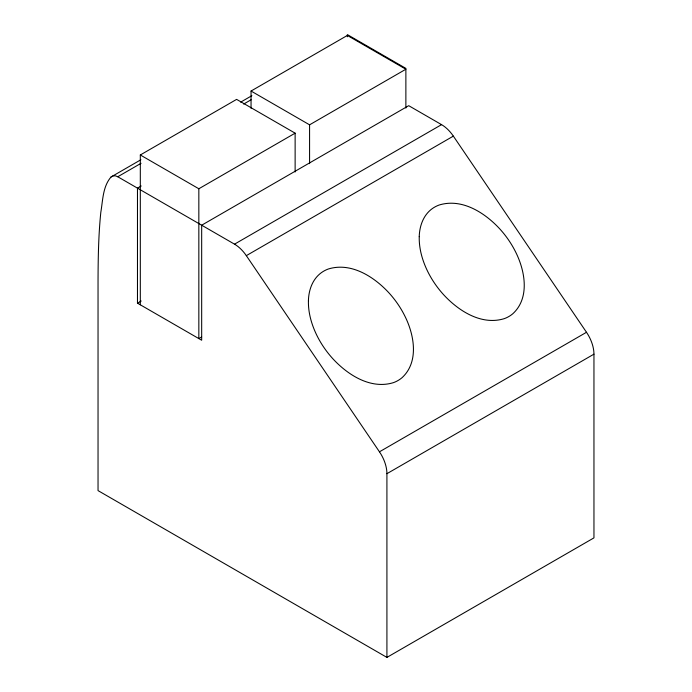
<?xml version="1.0" encoding="UTF-8"?>
<svg xmlns="http://www.w3.org/2000/svg" width="692" height="692" viewBox="0 0 692 692"><rect width="100%" height="100%" fill="white"/><g stroke="black" fill="none" stroke-linecap="round" stroke-linejoin="round"><path stroke-width="1.04" d="M140.9 159.74L111.057 176.97C102.727 186.52 102.866 200.429 100.816 212.306C98.463 235.263 98.117 258.367 98.039 281.428L98.039 490.611L386.923 657.4L593.961 537.866L593.952 354.157A27.239 15.726 60 0 0 586.496 332.281L453.355 136.125A27.239 15.726 60 0 0 441.548 124.638L408.712 105.677L201.675 225.211L201.675 340.23L137.474 303.165L137.474 188.137L141.203 185.984M140.312 304.8L140.312 154.973L236.612 99.38L295.129 133.167L295.129 171.971M251.049 91.041L347.349 35.439L405.875 69.235L309.575 124.828L251.049 91.041L251.049 108.281M240.686 102.131L251.879 95.669M111.057 176.97L113.133 175.906L115.365 175.829L117.761 176.754L141.073 163.295M243.653 104.068L251.118 99.76M140.312 154.973L198.838 188.76L295.129 133.167M117.761 176.754L234.519 244.164L441.548 124.638M137.474 303.165L141.203 301.011M234.519 244.164A27.239 15.726 60 0 1 246.326 255.651L453.355 136.125M201.64 336.969L198.838 338.587L198.838 188.76M386.923 657.4L386.915 473.691A27.239 15.726 60 0 0 379.458 451.815L586.496 332.281M386.915 473.691L593.952 354.157M246.326 255.651L379.458 451.815M405.875 108.038L405.875 68.387L347.349 34.6L347.349 36.763M309.575 124.828L309.575 163.632M308.424 300.631C308.122 312.524 311.487 324.254 316.616 334.893A83.516 67.652 47.7 0 0 332.705 358.586C347.661 374.865 370.704 389.743 393.584 382.598A41.598 33.7 47.7 0 0 402.009 377.728C419.058 362.089 414.352 335.352 405.192 316.728A83.516 67.652 47.7 0 0 389.112 293.045C374.147 276.757 351.103 261.887 328.233 269.032A41.598 33.7 47.7 0 0 319.808 273.894C312.049 280.416 308.675 290.752 308.424 300.631M419.24 236.655C418.937 248.549 422.302 260.278 427.431 270.918A83.516 67.652 47.7 0 0 443.511 294.602C458.476 310.89 481.52 325.759 504.39 318.614A41.598 33.7 47.7 0 0 512.815 313.753C529.873 298.114 525.159 271.368 516.007 252.753A83.516 67.652 47.7 0 0 499.927 229.069C484.962 212.781 461.919 197.912 439.039 205.057A41.598 33.7 47.7 0 0 430.614 209.918C422.864 216.44 419.482 226.777 419.24 236.655"/></g></svg>
